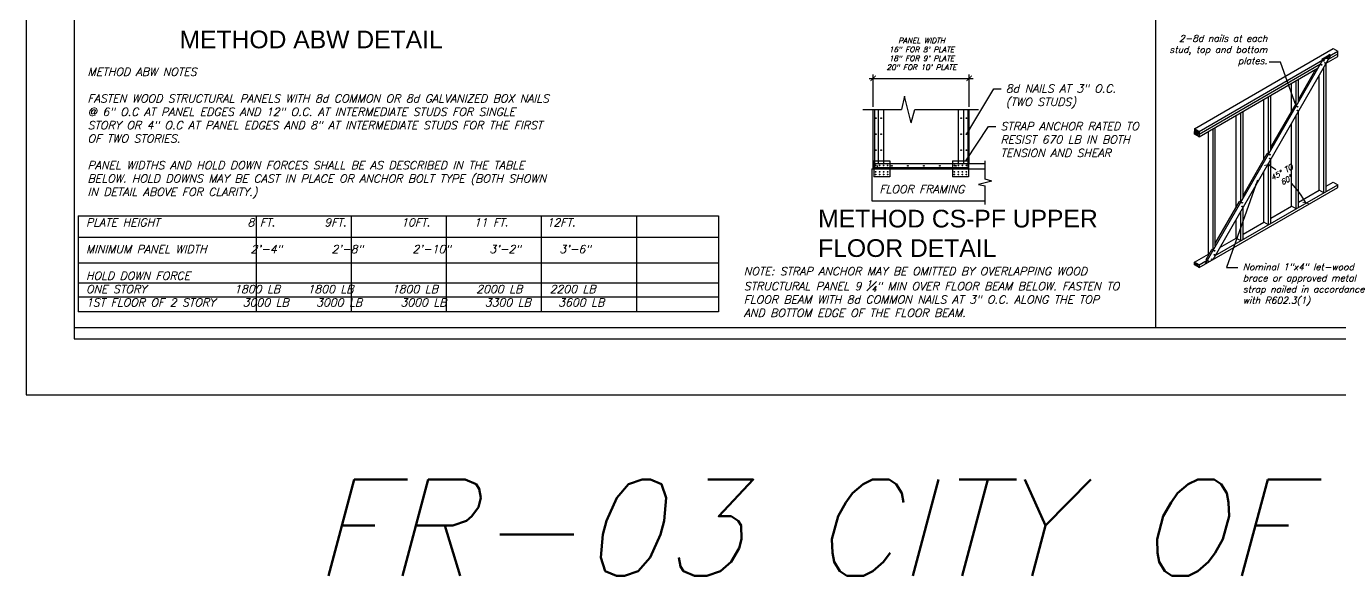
# Model space of a CAD drawing. Header units: inches. Extents: x 683 to 9753, y -6805 to 20230.
# Drawn here: x 6393 to 7378, y -4331 to -3919 of the extents above; entities that cross this region are included whole.
import ezdxf

# ---------------------------------------------------------------- set-up
doc = ezdxf.new("R2010")
doc.units = ezdxf.units.IN
doc.header["$LTSCALE"] = 48
doc.header["$MEASUREMENT"] = 0
doc.layers.get('Defpoints').update_dxf_attribs({"color": 251})
for name, color, linetype in [('DPIS-BL', 9, 'Continuous'), ('DPIS-DIM', 7, 'Continuous'), ('DPIS-TEXT', 7, 'Continuous'), ('FPTEXT', 2, 'Continuous')]:
    doc.layers.add(name, color=color, linetype=linetype)
doc.styles.add('DPIS-DIM', font='Simplex.shx', dxfattribs={"oblique": 15})
doc.styles.add('SHEETNAME', font='arial.ttf', dxfattribs={"height": 4})
doc.styles.add('SIMPLEX', font='simplex.shx', dxfattribs={"oblique": 15, "height": 4})
doc.dimstyles.new('DPIS-DIM1', dxfattribs={"dimtxt": 4, "dimasz": 4, "dimexe": 3, "dimexo": 2, "dimgap": 2, "dimtad": 1, "dimdec": 4, "dimrnd": 0.125, "dimzin": 3, "dimdsep": 46, "dimlunit": 4, "dimtxsty": 'DPIS-DIM', "dimblk": 'ARCHTICK', "dimcen": 3, "dimdle": 3, "dimclrd": 2, "dimclre": 2, "dimclrt": 256, "dimadec": 0, "dimazin": 0, "dimtfac": 1, "dimtdec": 4, "dimtmove": 0, "dimatfit": 3, "dimfxl": 1, "dimtolj": 1, "dimtzin": 0, "dimarcsym": 0})
doc.dimstyles.get("Standard").update_dxf_attribs({"dimtxt": 4, "dimasz": 4, "dimexe": 3, "dimexo": 2, "dimgap": 2, "dimtad": 1, "dimdec": 4, "dimrnd": 0.125, "dimzin": 3, "dimdsep": 46, "dimlunit": 4, "dimtxsty": 'SIMPLEX', "dimblk": 'ARCHTICK', "dimcen": 3, "dimdle": 3, "dimclrd": 2, "dimclre": 2, "dimadec": 0, "dimazin": 0, "dimtfac": 1, "dimtdec": 4, "dimtofl": 0, "dimtmove": 1, "dimatfit": 3, "dimfxl": 1, "dimtolj": 1, "dimtzin": 0, "dimarcsym": 0})

# ---------------------------------------------------------------- blocks, each defined once
blk = doc.blocks.new('_ArchTick')
at = {"color": 0, "const_width": 0.15}
blk.add_lwpolyline([(-0.5, -0.5), (0.5, 0.5)], dxfattribs=at)
blk = doc.blocks.new('*D124')
at = {"layer": 'Defpoints', "color": 0, "transparency": 16777216}
for p in [(7370.88, -3941.03), (7344.5, -4040.5), (7376.08, -4038.03), (7282.55, -4094.03), (7284.28, -4091.03)]:
    blk.add_point(p, dxfattribs=at)
at = {"layer": 'DPIS-TEXT', "color": 2, "lineweight": -2, "transparency": 16777216}
for start, end in [(54.83491, 60), (30, 43.50023)]:
    blk.add_arc((7284.28, -4091.03), 78.62, start, end, dxfattribs=at)
at = {"layer": 'DPIS-TEXT', "color": 2, "lineweight": -2, "transparency": 16777216, "xscale": 4, "yscale": 4, "zscale": 4}
for p, rotation in [((7323.59, -4022.94), 150.0000000000005), ((7352.37, -4051.72), 300.0000000000008)]:
    blk.add_blockref('_ArchTick', p, dxfattribs=dict(at, rotation=rotation))
at = {"layer": 'DPIS-TEXT', "transparency": 16777216, "insert": (7335.79, -4031.63), "char_height": 4, "attachment_point": 5, "rotation": 30, "style": 'DPIS-DIM'}
blk.add_mtext('\\A1;45%%D TO\\P60%%D', dxfattribs=at)
blk = doc.blocks.new('*D129')
at = {"layer": 'Defpoints', "color": 0, "transparency": 16777216}
for p in [(7099.73, -3958.31), (7027.73, -3981.67), (7099.73, -3981.67)]:
    blk.add_point(p, dxfattribs=at)
at = {"layer": 'DPIS-DIM', "color": 2, "lineweight": -2, "transparency": 16777216}
for p, q in [((7024.73, -3958.31), (7102.73, -3958.31)), ((7027.73, -3979.67), (7027.73, -3955.31)), ((7099.73, -3979.67), (7099.73, -3955.31))]:
    blk.add_line(p, q, dxfattribs=at)
at = {"layer": 'DPIS-DIM', "color": 2, "lineweight": -2, "transparency": 16777216, "xscale": 4, "yscale": 4, "zscale": 4, "rotation": 180}
blk.add_blockref('_ArchTick', (7027.73, -3958.31), dxfattribs=at)
at = {"layer": 'DPIS-DIM', "color": 2, "lineweight": -2, "transparency": 16777216, "xscale": 4, "yscale": 4, "zscale": 4}
blk.add_blockref('_ArchTick', (7099.73, -3958.31), dxfattribs=at)
at = {"layer": 'DPIS-DIM', "color": 0, "transparency": 16777216, "insert": (7063.98, -3940.03), "char_height": 4, "attachment_point": 5, "style": 'SIMPLEX'}
blk.add_mtext('\\A1;PANEL WIDTH \\P16" FOR 8\' PLATE\\P18" FOR 9\' PLATE\\P20" FOR 10\' PLATE', dxfattribs=at)

msp = doc.modelspace()

# ---------------------------------------------------------------- linework, layer by layer
for p, q in [((7268.69126, -3996.02996), (7372.61431, -3936.02996)), ((7272.15537, -3998.02996), (7376.07841, -3938.02996)), ((7372.61431, -3936.02996), (7376.07841, -3938.02996)), ((7376.07841, -3940.02996), (7376.07841, -3938.02996)), ((7272.15537, -4000.02996), (7363.15021, -3947.49406)), ((7364.01624, -3943.99406), (7370.01624, -3940.52996)), ((7364.01624, -3943.99406), (7364.88226, -3944.49406)), ((7367.41816, -3947.02996), (7376.07841, -3942.02996)), ((7367.41816, -4043.02996), (7367.41816, -3947.02996)), ((7369.15021, -3944.02996), (7376.07841, -3940.02996)), ((7370.01624, -3940.52996), (7370.88226, -3941.02996)), ((7376.07841, -3942.02996), (7376.07841, -3940.02996)), ((7272.15537, -4002.02996), (7361.41816, -3950.49406)), ((7346.63355, -3976.10176), (7346.63355, -3959.02996)), ((7362.22201, -4042.02996), (7362.22201, -3956.02996)), ((7365.68611, -4044.02996), (7365.68611, -3950.02996)), ((7341.4374, -3983.10176), (7341.4374, -3962.02996)), ((7344.9015, -3979.10176), (7344.9015, -3960.02996)), ((7051.13051, -3971.66948), (7048.88831, -3981.66948)), ((7056.13051, -3991.66948), (7051.13051, -3971.66948)), ((7320.65279, -4019.10176), (7320.65279, -3974.02996)), ((7324.11689, -4015.10176), (7324.11689, -3972.02996)), ((7325.84894, -4012.10176), (7325.84894, -3971.02996)), ((7344.9015, -3979.10176), (7344.03547, -3978.60176)), ((7020.08341, -3981.66948), (7048.88831, -3981.66948)), ((7027.73239, -4026.1396), (7027.73239, -3981.66948)), ((7031.73239, -4022.1396), (7031.73239, -3981.66948)), ((7035.73239, -4022.1396), (7035.73239, -3981.66948)), ((7056.13051, -3991.66948), (7058.88831, -3981.66948)), ((7058.88831, -3981.66948), (7106.61167, -3981.66948)), ((7091.73239, -4022.1396), (7091.73239, -3981.66948)), ((7095.73239, -4022.1396), (7095.73239, -3981.66948)), ((7099.73239, -4022.1396), (7099.73239, -3981.66948)), ((7299.86818, -4055.10176), (7299.86818, -3986.02996)), ((7303.33228, -4051.10176), (7303.33228, -3984.02996)), ((7305.06433, -4048.10176), (7305.06433, -3983.02996)), ((7344.9015, -4056.02996), (7344.9015, -3986.02996)), ((7346.63355, -4055.02996), (7346.63355, -3983.02996)), ((7272.15537, -3998.02996), (7268.69126, -3996.02996)), ((7268.69126, -3996.02996), (7268.69126, -3998.02996)), ((7268.69126, -3996.02996), (7272.15537, -4000.02996)), ((7272.15537, -4000.02996), (7268.69126, -3998.02996)), ((7268.69126, -4000.02996), (7268.69126, -3998.02996)), ((7272.15537, -3998.02996), (7268.69126, -3998.02996)), ((7272.15537, -4002.02996), (7268.69126, -3998.02996)), ((7272.15537, -3998.02996), (7272.15537, -4000.02996)), ((7279.08357, -4090.02996), (7279.08357, -3998.02996)), ((7282.54767, -4087.10176), (7282.54767, -3996.02996)), ((7284.27972, -4084.10176), (7284.27972, -3995.02996)), ((7341.4374, -4054.02996), (7341.4374, -3992.02996)), ((7272.15537, -4002.02996), (7268.69126, -4000.02996)), ((7272.15537, -4000.02996), (7268.69126, -4000.02996)), ((7272.15537, -4000.02996), (7272.15537, -4002.02996)), ((7324.11689, -4015.10176), (7323.25086, -4014.60176)), ((7026.73246, -4026.1396), (7111.62443, -4026.1396)), ((7026.73246, -4026.1396), (7026.73246, -4050.14562)), ((7027.73239, -4022.1396), (7111.62443, -4022.1396)), ((7028.23239, -4020.1396), (7028.23239, -4032.1396)), ((7028.23239, -4020.1396), (7040.23239, -4020.1396)), ((7040.23239, -4020.1396), (7040.23239, -4032.1396)), ((7087.2604, -4020.1396), (7087.2604, -4032.1396)), ((7087.2604, -4020.1396), (7099.2604, -4020.1396)), ((7099.2604, -4020.1396), (7099.2604, -4032.1396)), ((7111.62443, -4033.94486), (7111.62443, -4020.11028)), ((7324.11689, -4068.02996), (7324.11689, -4022.02996)), ((7325.84894, -4067.02996), (7325.84894, -4019.02996)), ((7040.23239, -4032.1396), (7028.23239, -4032.1396)), ((7099.2604, -4032.1396), (7087.2604, -4032.1396)), ((7116.62443, -4035.32375), (7106.62443, -4037.82375)), ((7116.62443, -4035.32375), (7111.62443, -4033.94486)), ((7320.65279, -4066.02996), (7320.65279, -4028.02996)), ((7367.41816, -4039.02996), (7372.61431, -4036.02996)), ((7372.61431, -4036.02996), (7376.07841, -4038.02996)), ((7106.62443, -4037.82375), (7111.62443, -4038.94486)), ((7111.62443, -4052.93109), (7111.62443, -4038.94486)), ((7272.15537, -4100.02996), (7376.07841, -4040.02996)), ((7284.27972, -4091.02996), (7376.07841, -4038.02996)), ((7346.63355, -4051.02996), (7362.22201, -4042.02996)), ((7365.68611, -4044.02996), (7362.22201, -4042.02996)), ((7376.07841, -4040.02996), (7376.07841, -4038.02996)), ((7026.73246, -4050.1396), (7111.62443, -4050.1396)), ((7303.33228, -4051.10176), (7302.46625, -4050.60176)), ((7305.06433, -4079.02996), (7305.06433, -4055.02996)), ((7325.84894, -4063.02996), (7341.4374, -4054.02996)), ((7344.9015, -4056.02996), (7341.4374, -4054.02996)), ((6431.65335, -4061.27053), (6431.65335, -4133.27053)), ((6431.65335, -4061.27053), (6911.65335, -4061.27053)), ((6565.17215, -4061.27053), (6565.17215, -4133.27053)), ((6636.4528, -4061.27053), (6636.4528, -4133.27053)), ((6707.62112, -4061.27053), (6707.62112, -4133.27053)), ((6778.78799, -4061.27053), (6778.78799, -4133.27053)), ((6850.28584, -4061.27053), (6850.28584, -4133.27053)), ((6911.65335, -4061.27053), (6911.65335, -4133.27053)), ((7299.86818, -4078.02996), (7299.86818, -4064.02996)), ((7303.33228, -4080.02996), (7303.33228, -4058.02996)), ((7305.06433, -4075.02996), (7320.65279, -4066.02996)), ((7324.11689, -4068.02996), (7320.65279, -4066.02996)), ((6911.65335, -4077.42238), (6431.65335, -4077.42238)), ((7282.54767, -4087.10176), (7281.68164, -4086.60176)), ((7287.74382, -4085.02996), (7299.86818, -4078.02996)), ((7303.33228, -4080.02996), (7299.86818, -4078.02996)), ((6911.65335, -4096.64481), (6431.65335, -4096.64481)), ((7268.69126, -4096.02996), (7279.08357, -4090.02996)), ((7272.15537, -4098.02996), (7268.69126, -4096.02996)), ((7268.69126, -4098.02996), (7268.69126, -4096.02996)), ((7272.15537, -4100.02996), (7268.69126, -4096.02996)), ((7272.15537, -4098.02996), (7278.27972, -4094.49406)), ((7278.26053, -4094.50515), (7277.3945, -4094.00515)), ((7279.54767, -4090.29791), (7279.08357, -4090.02996)), ((7272.15537, -4100.02996), (7268.69126, -4098.02996)), ((7272.15537, -4098.02996), (7268.69126, -4098.02996)), ((7272.15537, -4098.02996), (7272.15537, -4100.02996)), ((6911.65335, -4111.77053), (6431.65335, -4111.77053)), ((6911.65335, -4122.27053), (6431.65335, -4122.27053)), ((6911.65335, -4133.27053), (6431.65335, -4133.27053))]:
    msp.add_line(p, q)
for centre in [(7029.73239, -3988.1396), (7033.73239, -3988.1396), (7093.73239, -3988.1396), (7097.73239, -3988.1396), (7029.73239, -4000.1396), (7033.73239, -4000.1396), (7093.73239, -4000.1396), (7097.73239, -4000.1396), (7029.73239, -4012.1396), (7033.73239, -4012.1396), (7093.73239, -4012.1396), (7097.73239, -4012.1396), (7029.57159, -4023.45367), (7029.57159, -4025.05515), (7030.91773, -4024.1396), (7032.57159, -4023.45367), (7032.57159, -4025.05515), (7035.57159, -4023.45367), (7035.57159, -4025.05515), (7038.57159, -4023.45367), (7038.57159, -4025.05515), (7041.73239, -4023.8896), (7053.73239, -4023.8896), (7065.73239, -4023.8896), (7077.73239, -4023.8896), (7088.5996, -4023.45367), (7088.5996, -4025.05515), (7089.73239, -4023.8896), (7091.5996, -4023.45367), (7091.5996, -4025.05515), (7094.5996, -4023.45367), (7094.5996, -4025.05515), (7097.5996, -4023.45367), (7097.5996, -4025.05515), (7029.57159, -4028.32616), (7029.57159, -4030.32369), (7032.57159, -4028.32616), (7032.57159, -4030.32369), (7035.57159, -4028.32616), (7035.57159, -4030.32369), (7038.57159, -4028.32616), (7038.57159, -4030.32369), (7088.5996, -4028.32616), (7088.5996, -4030.32369), (7091.5996, -4028.32616), (7091.5996, -4030.32369), (7094.5996, -4028.32616), (7094.5996, -4030.32369), (7097.5996, -4028.32616), (7097.5996, -4030.32369)]:
    msp.add_circle(centre, 0.25)
at = {"layer": 'Defpoints', "color": 251}
for points in [[(6392.72188, -3121.41948), (6392.72188, -4195.41948), (7952.72188, -4195.41948), (7952.72188, -3121.41948)], [(6392.72188, -3121.41948), (6392.72188, -4195.41948), (7952.72188, -4195.41948), (7952.72188, -3121.41948)], [(6428.72188, -3149.03411), (6428.72188, -4145.03411), (7892.72188, -4145.03411), (7892.72188, -3149.03411)], [(6428.72188, -3157.41948), (6428.72188, -4153.41948), (7892.72188, -4153.41948), (7892.72188, -3157.41948)], [(6428.72188, -3157.41948), (6428.72188, -4153.41948), (7892.72188, -4153.41948), (7892.72188, -3157.41948)]]:
    msp.add_lwpolyline(points, close=True, dxfattribs=at)
at = {"layer": 'DPIS-BL', "const_width": 1}
msp.add_lwpolyline([(7239.45589, -3878.28777), (7413.72009, -3878.28777), (7413.72009, -4145.03411), (7239.45589, -4145.03411)], close=True, dxfattribs=at)
at = {"layer": 'DPIS-TEXT'}
for p, q in [((7276.54767, -4097.49406), (7364.88226, -3944.49406)), ((7282.54767, -4094.02996), (7370.88226, -3941.02996)), ((7364.01624, -3943.99406), (7370.88226, -3941.02996)), ((7370.01624, -3940.52996), (7364.88226, -3944.49406)), ((7346.63355, -3974.10176), (7359.68611, -3951.49406)), ((7325.84894, -4010.10176), (7344.03547, -3978.60176)), ((7305.06433, -4046.10176), (7323.25086, -4014.60176)), ((7284.27972, -4082.10176), (7302.46625, -4050.60176)), ((7277.4041, -4094.01069), (7281.68164, -4086.60176))]:
    msp.add_line(p, q, dxfattribs=at)
at = {"layer": 'DPIS-TEXT', "color": 1}
for p, q in [((7028.73239, -3981.66948), (7028.73239, -4025.1396)), ((7098.73239, -3981.66948), (7098.73239, -4025.1396)), ((7028.73239, -4025.1396), (7098.73239, -4025.1396))]:
    msp.add_line(p, q, dxfattribs=at)
at = {"layer": 'DPIS-TEXT'}
for centre in [(7363.92543, -3948.26172), (7365.62023, -3945.12345), (7366.51079, -3946.77711), (7368.38819, -3943.52536), (7345.95506, -3979.56931), (7345.95506, -3982.49935), (7325.21309, -4015.49546), (7325.21309, -4018.4255), (7304.42848, -4051.49546), (7304.42848, -4054.4255), (7279.04534, -4095.27834), (7281.63071, -4093.79373), (7283.64387, -4087.49546), (7283.64387, -4090.4255)]:
    msp.add_ellipse(centre, major_axis=(0.14808, 0.25649), ratio=0.767591879, dxfattribs=at)

# ---------------------------------------------------------------- texts
at = {"layer": 'DPIS-TEXT', "color": 4, "style": 'SIMPLEX', "oblique": 15}
msp.add_text('FR-03 CITY OF HOU ', height=72, dxfattribs=at).set_placement((6606.87693, -4330.89561))
at = {"layer": 'DPIS-TEXT', "style": 'SIMPLEX'}
for s, insert, char_height, width, attachment_point in [('\\A1;2-8d nails at each stud, top and bottom plates.', (7323.33117, -3925.91887), 5, 82.8475749, 3), ('\\A1;METHOD ABW NOTES\\P\\PFASTEN WOOD STRUCTURAL PANELS WITH 8d COMMON OR 8d GALVANIZED BOX NAILS @ 6" O.C AT PANEL EDGES AND 12" O.C. AT INTERMEDIATE STUDS FOR SINGLE STORY OR 4" O.C AT PANEL EDGES AND 8" AT INTERMEDIATE STUDS FOR THE FIRST OF TWO STORIES.\\P\\PPANEL WIDTHS AND HOLD DOWN FORCES SHALL BE AS DESCRIBED IN THE TABLE BELOW. HOLD DOWNS MAY BE CAST IN PLACE OR ANCHOR BOLT TYPE (BOTH SHOWN IN DETAIL ABOVE FOR CLARITY.)', (6438.71728, -3950.39788), 6, 375.188667, 1), ('\\A1;8d NAILS AT 3" O.C. (TWO STUDS)', (7127.15095, -3962.95984), 6, 93.7281836, 1), ('\\A1;STRAP ANCHOR RATED TO RESIST 670 LB IN BOTH TENSION AND SHEAR', (7123.1993, -3991.21234), 6, 116.2565888, 1), ('\\A1;FLOOR FRAMING', (7032.42746, -4038.33835), 6, 121.3139953, 1), ('\\A1;PLATE HEIGHT                8 FT.         9FT.          10FT.        11 FT.       12FT.\\P\\PMINIMUM PANEL WIDTH        2\'-4"         2\'-8"         2\'-10"       3\'-2"       3\'-6"\\P\\PHOLD DOWN FORCE \\PONE STORY                1800 LB     1800 LB       1800 LB       2000 LB     2200 LB\\P1ST FLOOR OF 2 STORY     3000 LB     3000 LB       3000 LB       3300 LB     3600 LB', (6437.49558, -4063.18097), 6, 478.2601277, 1), ('\\A1;Nominal 1"x4" let-wood brace or approved metal strap nailed in accordance with R602.3(1)', (7304.87916, -4097.089), 5, 105.9619019, 1), ('\\A1;NOTE: STRAP ANCHOR MAY BE OMITTED BY OVERLAPPING WOOD STRUCTURAL PANEL 9 {\\H0.7x;\\S1#4;}" MIN OVER FLOOR BEAM BELOW. FASTEN TO FLOOR BEAM WITH 8d COMMON NAILS AT 3" O.C. ALONG THE TOP AND BOTTOM EDGE OF THE FLOOR BEAM.', (6930.712, -4099.80383), 6, 306.8505491, 1)]:
    msp.add_mtext(s, dxfattribs=dict(at, insert=insert, char_height=char_height, width=width, attachment_point=attachment_point))
at = {"layer": 'FPTEXT', "char_height": 13.2437304, "width": 520.1071309, "attachment_point": 1, "style": 'SHEETNAME'}
for s, insert in [('\\A1;METHOD ABW DETAIL', (6507.61768, -3922.54094)), ('\\A1;METHOD CS-PF UPPER \\PFLOOR DETAIL', (6986.44387, -4056.76933))]:
    msp.add_mtext(s, dxfattribs=dict(at, insert=insert))

# ---------------------------------------------------------------- dimensions: what is measured, and where the dimension line sits
at = {"layer": 'DPIS-DIM'}
dim = msp.add_linear_dim(base=(7099.73239, -3958.31357), p1=(7027.73239, -3981.66948), p2=(7099.73239, -3981.66948), text='PANEL WIDTH \\P16" FOR 8\' PLATE\\P18" FOR 9\' PLATE\\P20" FOR 10\' PLATE', dimstyle='Standard', override={"dimscale": 1}, dxfattribs=at)
dim.commit()
dim.dimension.update_dxf_attribs({"geometry": '*D129', "text_midpoint": (7063.98251, -3955.17149), "dimtype": 160})
at = {"layer": 'DPIS-TEXT'}
dim = msp.add_angular_dim_2l(base=(7344.5047, -4040.4952), line1=((7284.27972, -4091.02996), (7376.07841, -4038.02996)), line2=((7282.54767, -4094.02996), (7370.88226, -3941.02996)), text='45%%D TO\\P60%%D', dimstyle='DPIS-DIM1', dxfattribs=at)
dim.commit()
dim.dimension.update_dxf_attribs({"geometry": '*D124', "text_midpoint": (7335.78507, -4031.63291), "dimtype": 162, "text_rotation": 30})

# ---------------------------------------------------------------- leaders
at = {"layer": 'DPIS-DIM', "color": 2}
for points in [[(7344.9015, -3979.10176), (7333.06725, -3946.21314), (7324.74103, -3946.21314)], [(7315.87188, -4034.66296), (7292.73925, -4100.02027), (7301.06546, -4100.02027)]]:
    msp.add_leader(points, dimstyle='Standard', override={"dimscale": 1, "dimtad": 0}, dxfattribs=at)
at = {"layer": 'DPIS-DIM'}
for points in [[(7097.91115, -3999.96484), (7118.23235, -3966.23515), (7123.73491, -3966.23515)], [(7097.2632, -4020.1396), (7114.2807, -3994.48765), (7119.78326, -3994.48765)]]:
    msp.add_leader(points, dimstyle='Standard', dxfattribs=at)

doc.saveas('drawing.dxf')
